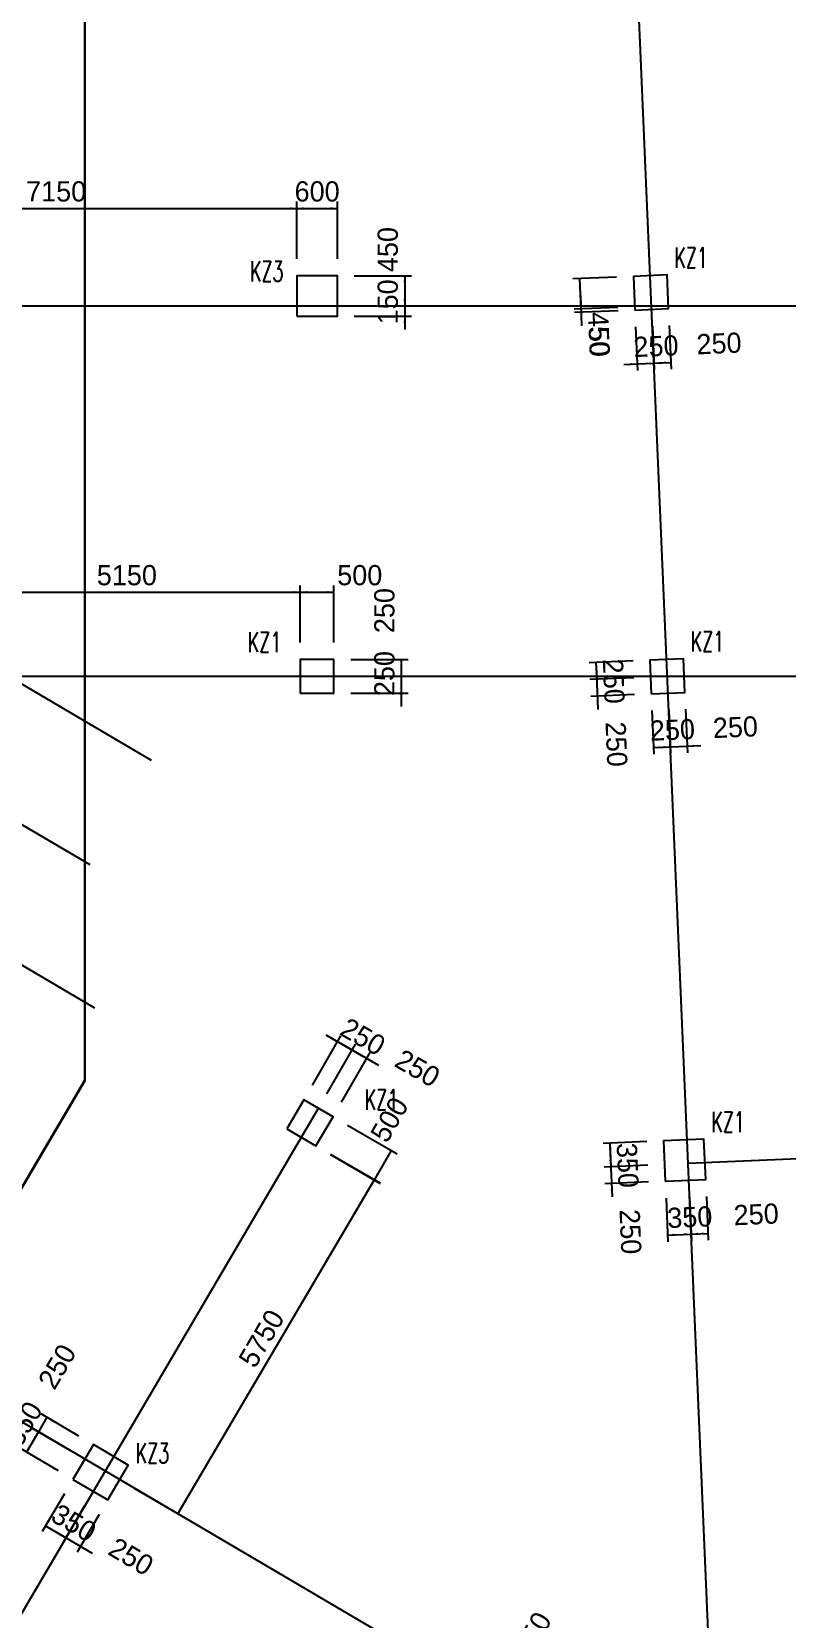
# Model space of a CAD drawing. Extents: x 387171 to 699106, y 11966 to 245688.
# Drawn here: x 638271 to 649474, y 153597 to 177162 of the extents above; entities that cross this region are included whole.
import ezdxf

# ---------------------------------------------------------------- set-up
doc = ezdxf.new("R2010")
doc.units = 0
doc.header["$LTSCALE"] = 100
doc.header["$MEASUREMENT"] = 0
for name, color, linetype in [('COLU', 7, 'Continuous'), ('DIM', 3, 'Continuous'), ('DOTE', 253, 'Continuous'), ('h后浇带', 51, 'Continuous'), ('NUM', 7, 'Continuous')]:
    doc.layers.add(name, color=color, linetype=linetype)
doc.styles.get("Standard").update_dxf_attribs({"font": 'standard'})
doc.styles.add('tk', font='tk')
doc.dimstyles.get("Standard").update_dxf_attribs({"dimtxt": 300, "dimasz": 100, "dimexe": 100, "dimexo": 250, "dimgap": 100, "dimtad": 0, "dimtoh": 1, "dimdec": 0, "dimdsep": 46, "dimcen": 0.09, "dimclrt": 7, "dimadec": 0, "dimazin": 0, "dimtfac": 1, "dimtdec": 4, "dimtofl": 0, "dimtmove": 0, "dimatfit": 3, "dimfxl": 1, "dimtolj": 1, "dimtzin": 0, "dimarcsym": 0})

# ---------------------------------------------------------------- blocks, each defined once
blk = doc.blocks.new('*D3925')
at = {"layer": 'DIM', "color": 0, "linetype": 'ByBlock', "lineweight": -2}
for p, q in [((642258, 168088), (642258, 168938)), ((642258, 168838), (642758, 168838)), ((642758, 168088), (642758, 168938))]:
    blk.add_line(p, q, dxfattribs=at)
for points in [[(642258, 168838), (642358, 168855), (642358, 168821)], [(642758, 168838), (642658, 168821), (642658, 168855)]]:
    blk.add_solid(points, dxfattribs=at)
at = {"layer": 'DIM', "color": 7, "linetype": 'Continuous', "lineweight": -2, "insert": (643141, 169088), "char_height": 300, "width": 566.67, "attachment_point": 5, "style": 'tk'}
blk.add_mtext('500', dxfattribs=at)
blk = doc.blocks.new('*D84')
at = {"layer": 'DIM', "color": 0, "linetype": 'ByBlock', "lineweight": -2}
for p, q in [((643008, 167838), (643858, 167838)), ((643758, 167838), (643758, 167588)), ((643008, 167588), (643858, 167588))]:
    blk.add_line(p, q, dxfattribs=at)
for points in [[(643758, 167838), (643775, 167738), (643741, 167738)], [(643758, 167588), (643741, 167688), (643775, 167688)]]:
    blk.add_solid(points, dxfattribs=at)
at = {"layer": 'DIM', "color": 7, "linetype": 'Continuous', "lineweight": -2, "insert": (643508, 168564), "char_height": 300, "width": 566.67, "attachment_point": 5, "rotation": 90, "style": 'tk'}
blk.add_mtext('250', dxfattribs=at)
blk = doc.blocks.new('*D4752')
at = {"layer": 'DIM', "color": 0, "linetype": 'ByBlock', "lineweight": -2}
for p, q in [((643758, 167788), (643758, 167138)), ((643008, 167588), (643858, 167588)), ((643008, 167338), (643858, 167338))]:
    blk.add_line(p, q, dxfattribs=at)
for points in [[(643758, 167588), (643741, 167688), (643775, 167688)], [(643758, 167338), (643775, 167238), (643741, 167238)]]:
    blk.add_solid(points, dxfattribs=at)
at = {"layer": 'DIM', "color": 7, "linetype": 'Continuous', "lineweight": -2, "insert": (643508, 167628), "char_height": 300, "width": 566.67, "attachment_point": 5, "rotation": 90, "style": 'tk'}
blk.add_mtext('250', dxfattribs=at)
blk = doc.blocks.new('*D4467')
at = {"layer": 'DIM', "color": 0, "linetype": 'ByBlock', "lineweight": -2}
for p, q in [((642208, 173788), (642208, 174638)), ((642808, 173788), (642808, 174638)), ((642208, 174538), (642808, 174538))]:
    blk.add_line(p, q, dxfattribs=at)
for points in [[(642208, 174538), (642308, 174555), (642308, 174521)], [(642808, 174538), (642708, 174521), (642708, 174555)]]:
    blk.add_solid(points, dxfattribs=at)
at = {"layer": 'DIM', "color": 7, "linetype": 'Continuous', "lineweight": -2, "insert": (642508, 174788), "char_height": 300, "width": 556.67, "attachment_point": 5, "style": 'tk'}
blk.add_mtext('600', dxfattribs=at)
blk = doc.blocks.new('*D516')
at = {"layer": 'DIM', "color": 0, "linetype": 'ByBlock', "lineweight": -2}
for p, q in [((643058, 173538), (643908, 173538)), ((643808, 173538), (643808, 173088)), ((643058, 173088), (643908, 173088))]:
    blk.add_line(p, q, dxfattribs=at)
for points in [[(643808, 173538), (643825, 173438), (643791, 173438)], [(643808, 173088), (643791, 173188), (643825, 173188)]]:
    blk.add_solid(points, dxfattribs=at)
at = {"layer": 'DIM', "color": 7, "linetype": 'Continuous', "lineweight": -2, "insert": (643558, 173926), "char_height": 300, "width": 576.67, "attachment_point": 5, "rotation": 90, "style": 'tk'}
blk.add_mtext('450', dxfattribs=at)
blk = doc.blocks.new('*D261')
at = {"layer": 'DIM', "color": 0, "linetype": 'ByBlock', "lineweight": -2}
for p, q in [((643808, 173288), (643808, 172738)), ((643058, 173088), (643908, 173088)), ((643058, 172938), (643908, 172938))]:
    blk.add_line(p, q, dxfattribs=at)
for points in [[(643808, 173088), (643791, 173188), (643825, 173188)], [(643808, 172938), (643825, 172838), (643791, 172838)]]:
    blk.add_solid(points, dxfattribs=at)
at = {"layer": 'DIM', "color": 7, "linetype": 'Continuous', "lineweight": -2, "insert": (643558, 173149), "char_height": 300, "width": 476.67, "attachment_point": 5, "rotation": 90, "style": 'tk'}
blk.add_mtext('150', dxfattribs=at)
blk = doc.blocks.new('*D1238')
at = {"layer": 'DIM', "color": 0, "linetype": 'ByBlock', "lineweight": -2}
for p, q in [((647198, 167817), (646549, 167789)), ((646648, 167793), (646659, 167543)), ((647209, 167567), (646559, 167539))]:
    blk.add_line(p, q, dxfattribs=at)
for points in [[(646648, 167793), (646669, 167694), (646636, 167693)], [(646659, 167543), (646638, 167642), (646672, 167644)]]:
    blk.add_solid(points, dxfattribs=at)
at = {"layer": 'DIM', "color": 7, "linetype": 'Continuous', "lineweight": -2, "insert": (646911, 167514), "char_height": 300, "width": 566.67, "attachment_point": 5, "rotation": 272.444, "style": 'tk'}
blk.add_mtext('250', dxfattribs=at)
blk = doc.blocks.new('*D962')
at = {"layer": 'DIM', "color": 0, "linetype": 'ByBlock', "lineweight": -2}
for p, q in [((647209, 167567), (646559, 167539)), ((646651, 167743), (646678, 167094)), ((647219, 167317), (646570, 167289))]:
    blk.add_line(p, q, dxfattribs=at)
for points in [[(646659, 167543), (646638, 167642), (646672, 167644)], [(646670, 167294), (646691, 167195), (646657, 167193)]]:
    blk.add_solid(points, dxfattribs=at)
at = {"layer": 'DIM', "color": 7, "linetype": 'Continuous', "lineweight": -2, "insert": (646951, 166579), "char_height": 300, "width": 566.67, "attachment_point": 5, "rotation": 272.444, "style": 'tk'}
blk.add_mtext('250', dxfattribs=at)
blk = doc.blocks.new('*D2003')
at = {"layer": 'DIM', "color": 0, "linetype": 'ByBlock', "lineweight": -2}
for p, q in [((647480, 167078), (647507, 166429)), ((647730, 167089), (647757, 166439)), ((647503, 166529), (647753, 166539))]:
    blk.add_line(p, q, dxfattribs=at)
for points in [[(647503, 166529), (647602, 166549), (647604, 166516)], [(647753, 166539), (647654, 166518), (647652, 166552)]]:
    blk.add_solid(points, dxfattribs=at)
at = {"layer": 'DIM', "color": 7, "linetype": 'Continuous', "lineweight": -2, "insert": (647783, 166791), "char_height": 300, "width": 566.67, "attachment_point": 5, "rotation": 2.444, "style": 'tk'}
blk.add_mtext('250', dxfattribs=at)
blk = doc.blocks.new('*D1773')
at = {"layer": 'DIM', "color": 0, "linetype": 'ByBlock', "lineweight": -2}
for p, q in [((647730, 167089), (647757, 166439)), ((647979, 167099), (648007, 166450)), ((647553, 166531), (648203, 166558))]:
    blk.add_line(p, q, dxfattribs=at)
for points in [[(647753, 166539), (647654, 166518), (647652, 166552)], [(648003, 166550), (648102, 166571), (648103, 166538)]]:
    blk.add_solid(points, dxfattribs=at)
at = {"layer": 'DIM', "color": 7, "linetype": 'Continuous', "lineweight": -2, "insert": (648718, 166831), "char_height": 300, "width": 566.67, "attachment_point": 5, "rotation": 2.444, "style": 'tk'}
blk.add_mtext('250', dxfattribs=at)
blk = doc.blocks.new('*D2579')
at = {"layer": 'DIM', "color": 0, "linetype": 'ByBlock', "lineweight": -2}
for p, q in [((646955, 173516), (646305, 173489)), ((646405, 173493), (646424, 173043)), ((646974, 173067), (646325, 173039))]:
    blk.add_line(p, q, dxfattribs=at)
for points in [[(646405, 173493), (646426, 173394), (646393, 173392)], [(646424, 173043), (646404, 173142), (646437, 173144)]]:
    blk.add_solid(points, dxfattribs=at)
at = {"layer": 'DIM', "color": 7, "linetype": 'Continuous', "lineweight": -2, "insert": (646691, 172666), "char_height": 300, "width": 576.67, "attachment_point": 5, "rotation": 272.444, "style": 'tk'}
blk.add_mtext('450', dxfattribs=at)
blk = doc.blocks.new('*D2453')
at = {"layer": 'DIM', "color": 0, "linetype": 'ByBlock', "lineweight": -2}
for p, q in [((646416, 173243), (646435, 172794)), ((646974, 173067), (646325, 173039)), ((646976, 173017), (646327, 172989))]:
    blk.add_line(p, q, dxfattribs=at)
for points in [[(646424, 173043), (646404, 173142), (646437, 173144)], [(646427, 172993), (646447, 172894), (646414, 172893)]]:
    blk.add_solid(points, dxfattribs=at)
at = {"layer": 'DIM', "color": 7, "linetype": 'Continuous', "lineweight": -2, "insert": (646695, 172566), "char_height": 300, "width": 353.33, "attachment_point": 5, "rotation": 272.444, "style": 'tk'}
blk.add_mtext('50', dxfattribs=at)
blk = doc.blocks.new('*D2193')
at = {"layer": 'DIM', "color": 0, "linetype": 'ByBlock', "lineweight": -2}
for p, q in [((647236, 172778), (647264, 172128)), ((647486, 172788), (647514, 172139)), ((647060, 172220), (647710, 172247))]:
    blk.add_line(p, q, dxfattribs=at)
for points in [[(647510, 172239), (647609, 172260), (647610, 172227)], [(647260, 172228), (647161, 172207), (647159, 172241)]]:
    blk.add_solid(points, dxfattribs=at)
at = {"layer": 'DIM', "color": 7, "linetype": 'Continuous', "lineweight": -2, "insert": (647539, 172490), "char_height": 300, "width": 566.67, "attachment_point": 5, "rotation": 2.444, "style": 'tk'}
blk.add_mtext('250', dxfattribs=at)
blk = doc.blocks.new('*D2989')
at = {"layer": 'DIM', "color": 0, "linetype": 'ByBlock', "lineweight": -2}
for p, q in [((647486, 172788), (647514, 172139)), ((647736, 172799), (647764, 172150)), ((647510, 172239), (647759, 172250))]:
    blk.add_line(p, q, dxfattribs=at)
for points in [[(647510, 172239), (647609, 172260), (647610, 172227)], [(647759, 172250), (647660, 172229), (647659, 172262)]]:
    blk.add_solid(points, dxfattribs=at)
at = {"layer": 'DIM', "color": 7, "linetype": 'Continuous', "lineweight": -2, "insert": (648475, 172530), "char_height": 300, "width": 566.67, "attachment_point": 5, "rotation": 2.444, "style": 'tk'}
blk.add_mtext('250', dxfattribs=at)
blk = doc.blocks.new('*D1353')
at = {"layer": 'DIM', "color": 0, "linetype": 'ByBlock', "lineweight": -2}
for p, q in [((642438, 161515), (642862, 162249)), ((642639, 162262), (643202, 161937)), ((642652, 161386), (643078, 162124))]:
    blk.add_line(p, q, dxfattribs=at)
for points in [[(642812, 162162), (642717, 162198), (642734, 162227)], [(643028, 162037), (643123, 162002), (643107, 161973)]]:
    blk.add_solid(points, dxfattribs=at)
at = {"layer": 'DIM', "color": 7, "linetype": 'Continuous', "lineweight": -2, "insert": (643188, 162234), "char_height": 300, "width": 566.67, "attachment_point": 5, "rotation": 330, "style": 'tk'}
blk.add_mtext('250', dxfattribs=at)
blk = doc.blocks.new('*D1076')
at = {"layer": 'DIM', "color": 0, "linetype": 'ByBlock', "lineweight": -2}
for p, q in [((642960, 160920), (643695, 160496)), ((642707, 160489), (643445, 160063)), ((643608, 160546), (643358, 160113))]:
    blk.add_line(p, q, dxfattribs=at)
for points in [[(643608, 160546), (643573, 160451), (643544, 160467)], [(643358, 160113), (643394, 160208), (643423, 160191)]]:
    blk.add_solid(points, dxfattribs=at)
at = {"layer": 'DIM', "color": 7, "linetype": 'Continuous', "lineweight": -2, "insert": (643583, 161003), "char_height": 300, "width": 566.67, "attachment_point": 5, "rotation": 60, "style": 'tk'}
blk.add_mtext('500', dxfattribs=at)
blk = doc.blocks.new('*D2346')
at = {"layer": 'DIM', "color": 0, "linetype": 'ByBlock', "lineweight": -2}
for p, q in [((647403, 160676), (646753, 160649)), ((646853, 160653), (646868, 160303)), ((647418, 160327), (646768, 160299))]:
    blk.add_line(p, q, dxfattribs=at)
for points in [[(646853, 160653), (646874, 160554), (646841, 160552)], [(646868, 160303), (646847, 160402), (646880, 160404)]]:
    blk.add_solid(points, dxfattribs=at)
at = {"layer": 'DIM', "color": 7, "linetype": 'Continuous', "lineweight": -2, "insert": (647117, 160324), "char_height": 300, "width": 566.67, "attachment_point": 5, "rotation": 272.444, "style": 'tk'}
blk.add_mtext('350', dxfattribs=at)
blk = doc.blocks.new('*D2076')
at = {"layer": 'DIM', "color": 0, "linetype": 'ByBlock', "lineweight": -2}
for p, q in [((646860, 160503), (646887, 159854)), ((647418, 160327), (646768, 160299)), ((647428, 160077), (646779, 160049))]:
    blk.add_line(p, q, dxfattribs=at)
for points in [[(646868, 160303), (646847, 160402), (646880, 160404)], [(646879, 160053), (646900, 159954), (646866, 159953)]]:
    blk.add_solid(points, dxfattribs=at)
at = {"layer": 'DIM', "color": 7, "linetype": 'Continuous', "lineweight": -2, "insert": (647159, 159338), "char_height": 300, "width": 566.67, "attachment_point": 5, "rotation": 272.444, "style": 'tk'}
blk.add_mtext('250', dxfattribs=at)
blk = doc.blocks.new('*D2868')
at = {"layer": 'DIM', "color": 0, "linetype": 'ByBlock', "lineweight": -2}
for p, q in [((647689, 159838), (647716, 159188)), ((648038, 159853), (648066, 159203)), ((647712, 159288), (648062, 159303))]:
    blk.add_line(p, q, dxfattribs=at)
for points in [[(647712, 159288), (647811, 159309), (647813, 159276)], [(648062, 159303), (647963, 159282), (647961, 159316)]]:
    blk.add_solid(points, dxfattribs=at)
at = {"layer": 'DIM', "color": 7, "linetype": 'Continuous', "lineweight": -2, "insert": (648041, 159553), "char_height": 300, "width": 566.67, "attachment_point": 5, "rotation": 2.444, "style": 'tk'}
blk.add_mtext('350', dxfattribs=at)
blk = doc.blocks.new('*D2591')
at = {"layer": 'DIM', "color": 0, "linetype": 'ByBlock', "lineweight": -2}
for p, q in [((648038, 159853), (648066, 159203)), ((648288, 159863), (648316, 159214)), ((648062, 159303), (648312, 159314))]:
    blk.add_line(p, q, dxfattribs=at)
for points in [[(648062, 159303), (648161, 159324), (648162, 159291)], [(648312, 159314), (648212, 159293), (648211, 159326)]]:
    blk.add_solid(points, dxfattribs=at)
at = {"layer": 'DIM', "color": 7, "linetype": 'Continuous', "lineweight": -2, "insert": (649027, 159595), "char_height": 300, "width": 566.67, "attachment_point": 5, "rotation": 2.444, "style": 'tk'}
blk.add_mtext('250', dxfattribs=at)
blk = doc.blocks.new('*D373')
at = {"layer": 'DIM', "color": 0, "linetype": 'ByBlock', "lineweight": -2}
for p, q in [((645529, 152563), (645352, 152261)), ((646003, 152284), (645443, 152614)), ((645826, 151982), (645266, 152312))]:
    blk.add_line(p, q, dxfattribs=at)
for points in [[(645529, 152563), (645493, 152468), (645464, 152485)], [(645352, 152261), (645388, 152356), (645417, 152339)]]:
    blk.add_solid(points, dxfattribs=at)
at = {"layer": 'DIM', "color": 7, "linetype": 'Continuous', "lineweight": -2, "insert": (645707, 153359), "char_height": 300, "width": 566.67, "attachment_point": 5, "rotation": 59.5454, "style": 'tk'}
blk.add_mtext('350', dxfattribs=at)
blk = doc.blocks.new('*D737')
at = {"layer": 'DIM', "color": 0, "linetype": 'ByBlock', "lineweight": -2}
for p, q in [((638496, 156582), (638369, 156367)), ((638970, 156303), (638410, 156633)), ((638843, 156088), (638283, 156417))]:
    blk.add_line(p, q, dxfattribs=at)
for points in [[(638496, 156582), (638460, 156488), (638431, 156504)], [(638369, 156367), (638406, 156461), (638434, 156444)]]:
    blk.add_solid(points, dxfattribs=at)
at = {"layer": 'DIM', "color": 7, "linetype": 'Continuous', "lineweight": -2, "insert": (638649, 157335), "char_height": 300, "width": 566.67, "attachment_point": 5, "rotation": 59.5454, "style": 'tk'}
blk.add_mtext('250', dxfattribs=at)
blk = doc.blocks.new('*D1654')
at = {"layer": 'DIM', "color": 0, "linetype": 'ByBlock', "lineweight": -2}
for p, q in [((638369, 156367), (638192, 156065)), ((638843, 156088), (638283, 156417)), ((638666, 155786), (638106, 156116))]:
    blk.add_line(p, q, dxfattribs=at)
for points in [[(638369, 156367), (638333, 156272), (638304, 156289)], [(638192, 156065), (638228, 156160), (638257, 156143)]]:
    blk.add_solid(points, dxfattribs=at)
at = {"layer": 'DIM', "color": 7, "linetype": 'Continuous', "lineweight": -2, "insert": (638149, 156485), "char_height": 300, "width": 566.67, "attachment_point": 5, "rotation": 59.5454, "style": 'tk'}
blk.add_mtext('350', dxfattribs=at)
blk = doc.blocks.new('*D1244')
at = {"layer": 'DIM', "color": 0, "linetype": 'ByBlock', "lineweight": -2}
for p, q in [((638755, 155444), (638425, 154884)), ((639056, 155267), (638727, 154706)), ((638476, 154970), (638778, 154792))]:
    blk.add_line(p, q, dxfattribs=at)
for points in [[(638476, 154970), (638571, 154934), (638554, 154905)], [(638778, 154792), (638683, 154829), (638700, 154857)]]:
    blk.add_solid(points, dxfattribs=at)
at = {"layer": 'DIM', "color": 7, "linetype": 'Continuous', "lineweight": -2, "insert": (638896, 155013), "char_height": 300, "width": 566.67, "attachment_point": 5, "rotation": 329.5454, "style": 'tk'}
blk.add_mtext('350', dxfattribs=at)
blk = doc.blocks.new('*D2125')
at = {"layer": 'DIM', "color": 0, "linetype": 'ByBlock', "lineweight": -2}
for p, q in [((639056, 155267), (638727, 154706)), ((639272, 155140), (638943, 154580)), ((638605, 154894), (639166, 154564))]:
    blk.add_line(p, q, dxfattribs=at)
for points in [[(638778, 154792), (638683, 154829), (638700, 154857)], [(638993, 154666), (639088, 154629), (639071, 154601)]]:
    blk.add_solid(points, dxfattribs=at)
at = {"layer": 'DIM', "color": 7, "linetype": 'Continuous', "lineweight": -2, "insert": (639746, 154513), "char_height": 300, "width": 566.67, "attachment_point": 5, "rotation": 329.5454, "style": 'tk'}
blk.add_mtext('250', dxfattribs=at)
blk = doc.blocks.new('*D2333')
at = {"layer": 'DIM', "color": 0, "linetype": 'ByBlock', "lineweight": -2}
for p, q in [((637108, 168088), (637108, 168938)), ((637108, 168838), (642258, 168838)), ((642258, 168088), (642258, 168938))]:
    blk.add_line(p, q, dxfattribs=at)
for points in [[(637108, 168838), (637208, 168855), (637208, 168821)], [(642258, 168838), (642158, 168821), (642158, 168855)]]:
    blk.add_solid(points, dxfattribs=at)
at = {"layer": 'DIM', "color": 7, "linetype": 'Continuous', "lineweight": -2, "insert": (639683, 169088), "char_height": 300, "width": 775, "attachment_point": 5, "style": 'tk'}
blk.add_mtext('5150', dxfattribs=at)
blk = doc.blocks.new('*D4140')
at = {"layer": 'DIM', "color": 0, "linetype": 'ByBlock', "lineweight": -2}
for p, q in [((642855, 162137), (643418, 161812)), ((642652, 161386), (643078, 162124)), ((642869, 161261), (643295, 161999))]:
    blk.add_line(p, q, dxfattribs=at)
for points in [[(643028, 162037), (642934, 162073), (642950, 162102)], [(643245, 161912), (643340, 161877), (643323, 161848)]]:
    blk.add_solid(points, dxfattribs=at)
at = {"layer": 'DIM', "color": 7, "linetype": 'Continuous', "lineweight": -2, "insert": (643999, 161766), "char_height": 300, "width": 566.67, "attachment_point": 5, "rotation": 330, "style": 'tk'}
blk.add_mtext('250', dxfattribs=at)
blk = doc.blocks.new('*D1230')
at = {"layer": 'DIM', "color": 0, "linetype": 'ByBlock', "lineweight": -2}
for p, q in [((642706, 160487), (643442, 160054)), ((640441, 155148), (643356, 160105)), ((639792, 155530), (640527, 155098))]:
    blk.add_line(p, q, dxfattribs=at)
for points in [[(643356, 160105), (643319, 160010), (643291, 160027)], [(640441, 155148), (640477, 155243), (640506, 155226)]]:
    blk.add_solid(points, dxfattribs=at)
at = {"layer": 'DIM', "color": 7, "linetype": 'Continuous', "lineweight": -2, "insert": (641683, 157753), "char_height": 300, "width": 780, "attachment_point": 5, "rotation": 59.5454, "style": 'tk'}
blk.add_mtext('5750', dxfattribs=at)
blk = doc.blocks.new('*D880')
at = {"layer": 'DIM', "color": 0, "linetype": 'ByBlock', "lineweight": -2}
for p, q in [((635058, 173788), (635058, 174638)), ((642208, 173788), (642208, 174638)), ((635058, 174538), (642208, 174538))]:
    blk.add_line(p, q, dxfattribs=at)
for points in [[(635058, 174538), (635158, 174555), (635158, 174521)], [(642208, 174538), (642108, 174521), (642108, 174555)]]:
    blk.add_solid(points, dxfattribs=at)
at = {"layer": 'DIM', "color": 7, "linetype": 'Continuous', "lineweight": -2, "insert": (638633, 174788), "char_height": 300, "width": 775, "attachment_point": 5, "style": 'tk'}
blk.add_mtext('7150', dxfattribs=at)
blk = doc.blocks.new('后浇带现场')
at = {"color": 6, "lineweight": 30}
blk.add_lwpolyline([(822057, 720830), (822057, 688625), (806955, 662940), (826695, 651333), (814807, 631115), (813104, 611911), (845975, 608996)], dxfattribs=at)
at = {"layer": 'h后浇带', "color": 1}
for p in [(822057, 720830), (806549, 662251)]:
    blk.add_line(p, (822057, 688625), dxfattribs=at)

msp = doc.modelspace()

# ---------------------------------------------------------------- linework, layer by layer
at = {"layer": 'COLU'}
for points in [[(642208.1, 172937.9), (642808.1, 172937.9), (642808.1, 173537.9), (642208.1, 173537.9)], [(647225.8, 173027.5), (647725.4, 173048.8), (647704, 173548.4), (647204.5, 173527)], [(642258.1, 167337.9), (642758.1, 167337.9), (642758.1, 167837.9), (642258.1, 167837.9)], [(647469.1, 167327.9), (647968.6, 167349.2), (647947.3, 167848.7), (647447.8, 167827.4)], [(642059.5, 160867.2), (642490.5, 160613.7), (642744, 161044.8), (642312.9, 161298.2)], [(647678, 160087.5), (648277.5, 160113.1), (648251.9, 160712.5), (647652.4, 160687)], [(638881.5, 155659.5), (639398.7, 155355.4), (639702.8, 155872.6), (639185.6, 156176.7)]]:
    msp.add_lwpolyline(points, close=True, dxfattribs=at)
at = {"layer": 'DOTE'}
for p, q in [((589509, 191881.8), (639200.8, 162664)), ((651237.4, 84902.3), (646702.6, 191147.6)), ((623267.7, 176208.6), (640044, 166344.4)), ((620458.9, 175772), (639131.7, 164792.8)), ((634758.1, 173087.9), (664518.6, 173087.9)), ((634758.1, 167587.9), (664518.6, 167587.9)), ((622000.8, 126259.2), (642528.4, 161171.5)), ((661105.1, 160910.8), (648017, 160352.2)), ((647484.8, 151006.9), (634188.4, 158824.9))]:
    msp.add_line(p, q, dxfattribs=at)

# ---------------------------------------------------------------- block references
at = {"color": 3, "lineweight": 30}
msp.add_blockref('后浇带现场', (-182998.7, -527042.1), dxfattribs=at)

# ---------------------------------------------------------------- texts
at = {"layer": 'NUM', "color": 200, "width": 0.7}
for s, p in [('KZ1', (647810.1, 173654.4)), ('KZ3', (641508.4, 173453.3)), ('KZ1', (648053.4, 167954.8)), ('KZ1', (641476.2, 167944)), ('KZ1', (643213.5, 161150.8)), ('KZ1', (648358, 160818.6)), ('KZ3', (639811.6, 155898.9))]:
    msp.add_text(s, height=300, dxfattribs=at).set_placement(p)

# ---------------------------------------------------------------- dimensions: what is measured, and where the dimension line sits
at = {"layer": 'DIM', "color": 200}
for base, p1, p2, picture, middle in [((642208.1, 174537.9), (635058.1, 173537.9), (642208.1, 173537.9), '*D880', (638633.1, 174787.9)), ((642808.1, 174537.9), (642208.1, 173537.9), (642808.1, 173537.9), '*D4467', (642508.1, 174787.9)), ((642258.1, 168837.9), (637108.1, 167837.9), (642258.1, 167837.9), '*D2333', (639683.1, 169087.9)), ((642758.1, 168837.9), (642258.1, 167837.9), (642758.1, 167837.9), '*D3925', (642508.1, 169087.9))]:
    dim = msp.add_linear_dim(base=base, p1=p1, p2=p2, dimstyle='Standard', dxfattribs=at)
    dim.commit()
    dim.dimension.update_dxf_attribs({"geometry": picture, "text_midpoint": middle})
for base, p1, p2, angle, picture, middle in [((643808.1, 173087.9), (642808.1, 173537.9), (642808.1, 173087.9), 270, '*D516', (643558.1, 173312.9)), ((643808.1, 172937.9), (642808.1, 173087.9), (642808.1, 172937.9), 270, '*D261', (643558.1, 172736)), ((643758.1, 167587.9), (642758.1, 167837.9), (642758.1, 167587.9), 270, '*D84', (643508.1, 168056)), ((643758.1, 167337.9), (642758.1, 167587.9), (642758.1, 167337.9), 270, '*D4752', (643508.1, 167119.9)), ((643028.4, 162037.5), (642312.9, 161298.2), (642527.5, 161169.8), 330, '*D1353', (642748.1, 162488)), ((643244.9, 161912.5), (642527.5, 161169.8), (642744, 161044.8), 330, '*D4140', (643558.8, 162019.9)), ((643358.2, 160112.8), (642744, 161044.8), (642490.5, 160613.7), 240, '*D1076', (643266.7, 160454.3))]:
    dim = msp.add_linear_dim(base=base, p1=p1, p2=p2, angle=angle, dimstyle='Standard', dxfattribs=at)
    dim.commit()
    dim.dimension.update_dxf_attribs({"geometry": picture, "text_midpoint": middle})
for p1, p2, distance, picture, middle in [((647204.5, 173527), (647223.7, 173077.3), -800, '*D2579', (646664.6, 173278.7)), ((647223.7, 173077.3), (647225.8, 173027.5), -800, '*D2453', (646682.2, 172866.9)), ((647225.8, 173027.5), (647475.6, 173038.2), -800, '*D2193', (647031.4, 172468.7)), ((647475.6, 173038.2), (647725.4, 173048.8), -800, '*D2989', (647966.7, 172508.6)), ((647447.8, 167827.4), (647458.4, 167577.3), -800, '*D1238', (646889, 168021.8)), ((647458.4, 167577.3), (647469.1, 167327.9), -800, '*D962', (646928.9, 167086.5)), ((647469.1, 167327.9), (647718.9, 167338.5), -800, '*D2003', (647274.7, 166769.1)), ((647718.9, 167338.5), (647968.6, 167349.2), -800, '*D1773', (648210, 166809)), ((647652.4, 160687), (647667.4, 160337.3), -800, '*D2346', (647093.6, 160881.4)), ((639576.1, 155657.1), (642490.5, 160613.7), -1003.5, '*D1230', (641682.9, 157753.5)), ((647667.4, 160337.3), (647678, 160087.5), -800, '*D2076', (647137.8, 159846.2)), ((647678, 160087.5), (648027.7, 160102.4), -800, '*D2868', (647483.6, 159528.7)), ((648027.7, 160102.4), (648277.5, 160113.1), -800, '*D2591', (648518.8, 159572.9)), ((639185.6, 156176.7), (639058.9, 155961.2), -800, '*D737', (638391, 156896.9)), ((639058.9, 155961.2), (638881.5, 155659.5), -800, '*D1654', (637865.8, 156003.7)), ((638881.5, 155659.5), (639183.2, 155482.1), -800, '*D1244', (638414.7, 155295.9)), ((639183.2, 155482.1), (639398.7, 155355.4), -800, '*D2125', (639307.9, 154770.7)), ((646218.7, 152157.4), (646041.3, 151855.6), -800, '*D373', (645424.1, 152877.5))]:
    dim = msp.add_aligned_dim(p1=p1, p2=p2, distance=distance, dimstyle='Standard', dxfattribs=at)
    dim.commit()
    dim.dimension.update_dxf_attribs({"geometry": picture, "text_midpoint": middle})

doc.saveas('drawing.dxf')
